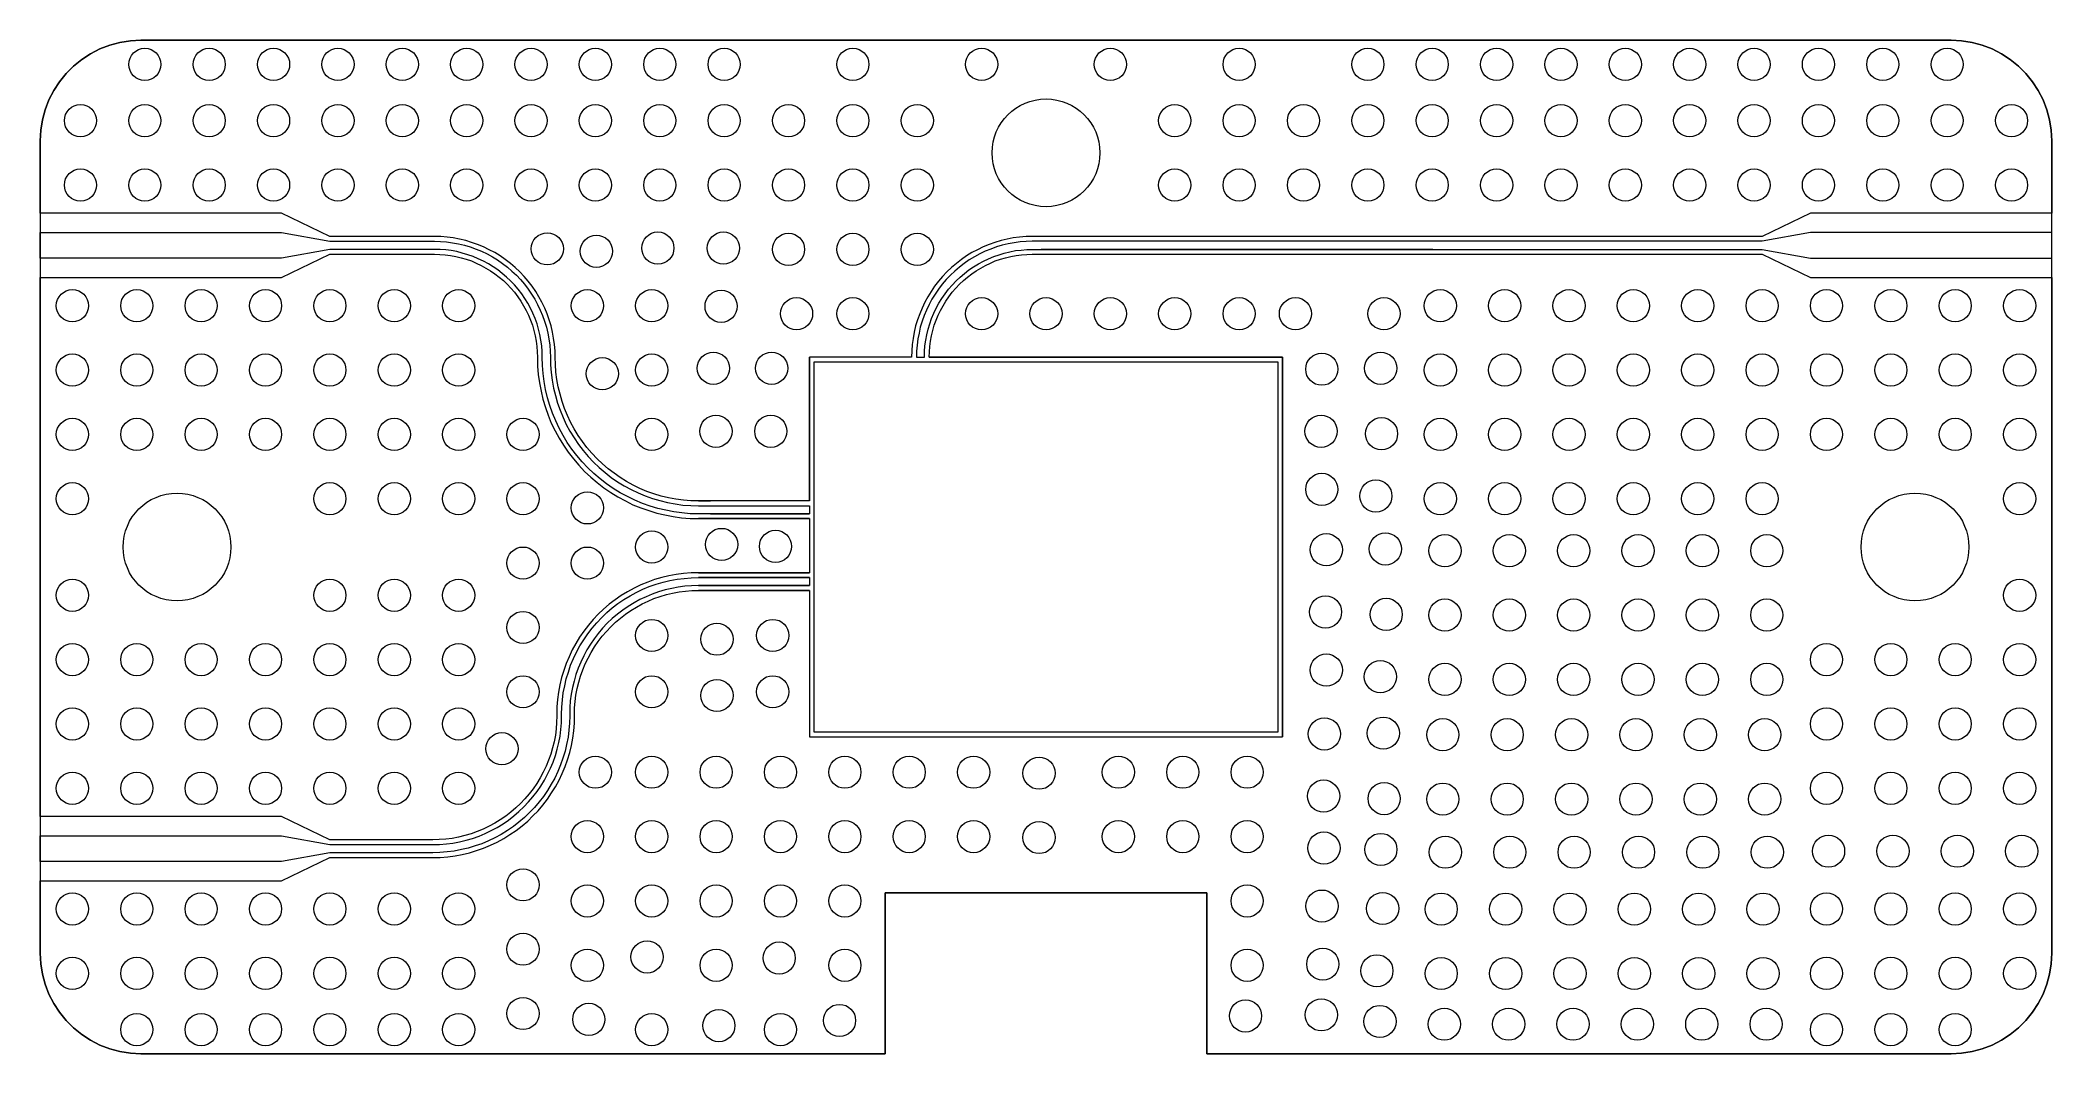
# Model space of a CAD drawing. Extents: x -0.62 to 0.62, y -0.32 to 0.32.
import ezdxf

# ---------------------------------------------------------------- set-up
doc = ezdxf.new("R2010")
doc.units = 0
doc.header["$MEASUREMENT"] = 0
doc.layers.add('1', color=12, linetype='Continuous', lineweight=0, true_color=0xd50000)
for name, color, linetype, lineweight in [('2', 7, 'Continuous', 0), ('3', 7, 'Continuous', 0), ('4', 7, 'Continuous', 0)]:
    doc.layers.add(name, color=color, linetype=linetype, lineweight=lineweight)

msp = doc.modelspace()

# ---------------------------------------------------------------- linework, layer by layer
at = {"layer": '1', "linetype": 'Continuous', "lineweight": 0, "ltscale": 2}
for p, q in [((-0.216, 0.0286), (-0.2084, 0.0286)), ((-0.216, 0.0256), (-0.2083, 0.0256))]:
    msp.add_line(p, q, dxfattribs=at)
at = {"layer": '1', "color": 12, "linetype": 'Continuous', "lineweight": 0, "ltscale": 2, "true_color": 0xd50000, "flags": 128}
for points in [[(-0.5625, 0.315), (0.5625, 0.315), (0.569, 0.3147), (0.5755, 0.3136), (0.5818, 0.3119), (0.5879, 0.3096), (0.5938, 0.3066), (0.5992, 0.3031), (0.6043, 0.2989), (0.6089, 0.2943), (0.6131, 0.2892), (0.6166, 0.2837), (0.6196, 0.2779), (0.6219, 0.2718), (0.6236, 0.2655), (0.6247, 0.259), (0.625, 0.2525), (0.625, 0.2075), (0.475, 0.2075), (0.445, 0.193), (0.2518, 0.193), (0.0686, 0.193), (-0.0017, 0.193), (-0.0085, 0.193), (-0.0124, 0.1929), (-0.0164, 0.1926), (-0.0203, 0.1921), (-0.0241, 0.1914), (-0.0279, 0.1905), (-0.0317, 0.1893), (-0.0354, 0.188), (-0.039, 0.1865), (-0.0426, 0.1848), (-0.046, 0.183), (-0.0494, 0.1809), (-0.0526, 0.1787), (-0.0557, 0.1763), (-0.0587, 0.1737), (-0.0616, 0.171), (-0.0643, 0.1682), (-0.0668, 0.1652), (-0.0692, 0.1621), (-0.0714, 0.1589), (-0.0735, 0.1555), (-0.0753, 0.1521), (-0.077, 0.1485), (-0.0785, 0.1449), (-0.0798, 0.1412), (-0.081, 0.1374), (-0.0819, 0.1336), (-0.0826, 0.1297), (-0.0831, 0.1258), (-0.0834, 0.1219), (-0.0835, 0.118), (-0.147, 0.118), (-0.147, 0.0286), (-0.147, 0.118), (-0.147, 0.0286), (-0.2084, 0.0286), (-0.216, 0.0286), (-0.2207, 0.0287), (-0.2253, 0.0291), (-0.23, 0.0297), (-0.2345, 0.0306), (-0.2391, 0.0317), (-0.2436, 0.033), (-0.248, 0.0346), (-0.2523, 0.0364), (-0.2565, 0.0384), (-0.2606, 0.0407), (-0.2646, 0.0431), (-0.2684, 0.0458), (-0.2721, 0.0486), (-0.2757, 0.0516), (-0.279, 0.0549), (-0.2822, 0.0583), (-0.2853, 0.0618), (-0.2881, 0.0655), (-0.2907, 0.0694), (-0.2932, 0.0734), (-0.2954, 0.0775), (-0.2974, 0.0817), (-0.2992, 0.086), (-0.3007, 0.0904), (-0.302, 0.0949), (-0.3031, 0.0995), (-0.304, 0.1041), (-0.3046, 0.1087), (-0.3049, 0.1134), (-0.305, 0.118), (-0.3051, 0.1219), (-0.3054, 0.1259), (-0.306, 0.1298), (-0.3067, 0.1336), (-0.3076, 0.1374), (-0.3087, 0.1412), (-0.31, 0.1449), (-0.3115, 0.1485), (-0.3132, 0.1521), (-0.3151, 0.1555), (-0.3171, 0.1589), (-0.3194, 0.1621), (-0.3217, 0.1652), (-0.3243, 0.1682), (-0.327, 0.1711), (-0.3299, 0.1738), (-0.3328, 0.1763), (-0.336, 0.1787), (-0.3392, 0.1809), (-0.3425, 0.183), (-0.346, 0.1848), (-0.3495, 0.1865), (-0.3532, 0.188), (-0.3569, 0.1893), (-0.3606, 0.1905), (-0.3644, 0.1914), (-0.3683, 0.1921), (-0.3722, 0.1926), (-0.3761, 0.1929), (-0.38, 0.193), (-0.3935, 0.193), (-0.4142, 0.193), (-0.445, 0.193), (-0.475, 0.2075), (-0.625, 0.2075), (-0.625, 0.2525), (-0.6247, 0.259), (-0.6236, 0.2655), (-0.6219, 0.2718), (-0.6196, 0.2779), (-0.6166, 0.2837), (-0.6131, 0.2892), (-0.6089, 0.2943), (-0.6043, 0.2989), (-0.5992, 0.3031), (-0.5938, 0.3066), (-0.5879, 0.3096), (-0.5818, 0.3119), (-0.5755, 0.3136), (-0.569, 0.3147), (-0.5625, 0.315), (0.5625, 0.315)], [(-0.0725, 0.118), (0.147, 0.118), (-0.0725, 0.118), (-0.0724, 0.1214), (-0.0722, 0.1247), (-0.0717, 0.128), (-0.0711, 0.1313), (-0.0703, 0.1346), (-0.0694, 0.1378), (-0.0683, 0.1409), (-0.067, 0.144), (-0.0655, 0.1471), (-0.0639, 0.15), (-0.0622, 0.1529), (-0.0603, 0.1556), (-0.0583, 0.1583), (-0.0561, 0.1608), (-0.0538, 0.1633), (-0.0513, 0.1656), (-0.0488, 0.1677), (-0.0461, 0.1698), (-0.0434, 0.1717), (-0.0405, 0.1734), (-0.0376, 0.175), (-0.0345, 0.1765), (-0.0315, 0.1778), (-0.0283, 0.1789), (-0.0251, 0.1798), (-0.0218, 0.1806), (-0.0185, 0.1812), (-0.0152, 0.1817), (-0.0119, 0.1819), (-0.0085, 0.182), (-0.0049, 0.182), (0.2486, 0.182), (0.445, 0.182), (0.475, 0.1675), (0.625, 0.1675), (0.625, -0.2525), (0.6247, -0.259), (0.6236, -0.2655), (0.6219, -0.2718), (0.6196, -0.2779), (0.6166, -0.2838), (0.6131, -0.2892), (0.6089, -0.2943), (0.6043, -0.2989), (0.5992, -0.3031), (0.5938, -0.3066), (0.5879, -0.3096), (0.5818, -0.3119), (0.5755, -0.3136), (0.569, -0.3147), (0.5625, -0.315), (0.1, -0.315), (0.1, -0.215), (-0.1, -0.215), (-0.1, -0.215), (-0.1, -0.315), (-0.5625, -0.315), (-0.569, -0.3147), (-0.5755, -0.3136), (-0.5818, -0.3119), (-0.5879, -0.3096), (-0.5938, -0.3066), (-0.5992, -0.3031), (-0.6043, -0.2989), (-0.6089, -0.2943), (-0.6131, -0.2892), (-0.6166, -0.2838), (-0.6196, -0.2779), (-0.6219, -0.2718), (-0.6236, -0.2655), (-0.6247, -0.259), (-0.625, -0.2525), (-0.625, -0.2075), (-0.475, -0.2075), (-0.445, -0.193), (-0.381, -0.193), (-0.3764, -0.1929), (-0.3718, -0.1925), (-0.3672, -0.1919), (-0.3627, -0.1911), (-0.3582, -0.19), (-0.3538, -0.1887), (-0.3495, -0.1872), (-0.3452, -0.1854), (-0.341, -0.1834), (-0.337, -0.1812), (-0.3331, -0.1788), (-0.3293, -0.1762), (-0.3256, -0.1734), (-0.3221, -0.1704), (-0.3188, -0.1672), (-0.3156, -0.1639), (-0.3126, -0.1604), (-0.3098, -0.1567), (-0.3072, -0.1529), (-0.3048, -0.149), (-0.3026, -0.145), (-0.3006, -0.1408), (-0.2988, -0.1365), (-0.2973, -0.1322), (-0.296, -0.1278), (-0.2949, -0.1233), (-0.2941, -0.1188), (-0.2935, -0.1142), (-0.2931, -0.1096), (-0.293, -0.105), (-0.293, -0.104), (-0.2929, -0.1), (-0.2926, -0.096), (-0.2921, -0.092), (-0.2913, -0.088), (-0.2904, -0.0841), (-0.2892, -0.0802), (-0.2879, -0.0764), (-0.2863, -0.0727), (-0.2846, -0.069), (-0.2827, -0.0655), (-0.2806, -0.0621), (-0.2783, -0.0587), (-0.2758, -0.0555), (-0.2732, -0.0525), (-0.2704, -0.0496), (-0.2675, -0.0468), (-0.2645, -0.0442), (-0.2613, -0.0417), (-0.2579, -0.0394), (-0.2545, -0.0373), (-0.251, -0.0354), (-0.2473, -0.0337), (-0.2436, -0.0321), (-0.2398, -0.0308), (-0.2359, -0.0296), (-0.232, -0.0287), (-0.228, -0.0279), (-0.224, -0.0274), (-0.22, -0.0271), (-0.216, -0.027), (-0.147, -0.027), (-0.216, -0.027), (-0.147, -0.027), (-0.147, -0.118), (0.147, -0.118), (0.147, 0.118), (0.147, -0.118), (0.147, 0.118)]]:
    msp.add_lwpolyline(points, dxfattribs=at)
for points in [[(-0.625, 0.1955), (-0.475, 0.1955), (-0.445, 0.19), (-0.4142, 0.19), (-0.3927, 0.19), (-0.38, 0.19), (-0.3763, 0.1899), (-0.3725, 0.1896), (-0.3688, 0.1891), (-0.3651, 0.1884), (-0.3614, 0.1876), (-0.3578, 0.1865), (-0.3542, 0.1852), (-0.3507, 0.1838), (-0.3473, 0.1822), (-0.344, 0.1804), (-0.3408, 0.1784), (-0.3377, 0.1763), (-0.3347, 0.174), (-0.3319, 0.1715), (-0.3291, 0.1689), (-0.3265, 0.1662), (-0.3241, 0.1633), (-0.3218, 0.1603), (-0.3197, 0.1572), (-0.3177, 0.154), (-0.3159, 0.1507), (-0.3143, 0.1473), (-0.3128, 0.1438), (-0.3116, 0.1403), (-0.3105, 0.1367), (-0.3096, 0.133), (-0.3089, 0.1293), (-0.3084, 0.1255), (-0.3081, 0.1218), (-0.308, 0.118), (-0.3079, 0.1132), (-0.3075, 0.1084), (-0.3069, 0.1036), (-0.3061, 0.0988), (-0.3049, 0.0941), (-0.3036, 0.0895), (-0.302, 0.085), (-0.3001, 0.0805), (-0.2981, 0.0761), (-0.2958, 0.0719), (-0.2933, 0.0678), (-0.2905, 0.0638), (-0.2876, 0.0599), (-0.2845, 0.0563), (-0.2812, 0.0527), (-0.2777, 0.0494), (-0.274, 0.0463), (-0.2702, 0.0433), (-0.2662, 0.0406), (-0.2621, 0.0381), (-0.2578, 0.0357), (-0.2535, 0.0337), (-0.249, 0.0318), (-0.2445, 0.0302), (-0.2399, 0.0288), (-0.2352, 0.0277), (-0.2304, 0.0268), (-0.2256, 0.0261), (-0.2208, 0.0257), (-0.216, 0.0256), (-0.2083, 0.0256), (-0.147, 0.0256), (-0.147, 0.0206), (-0.216, 0.0206), (-0.2211, 0.0207), (-0.2262, 0.0212), (-0.2312, 0.0218), (-0.2362, 0.0228), (-0.2412, 0.024), (-0.246, 0.0254), (-0.2508, 0.0271), (-0.2555, 0.0291), (-0.2601, 0.0313), (-0.2646, 0.0337), (-0.2689, 0.0364), (-0.2731, 0.0393), (-0.2771, 0.0424), (-0.281, 0.0457), (-0.2847, 0.0492), (-0.2882, 0.0529), (-0.2915, 0.0568), (-0.2946, 0.0608), (-0.2975, 0.065), (-0.3001, 0.0694), (-0.3025, 0.0739), (-0.3047, 0.0785), (-0.3066, 0.0832), (-0.3083, 0.088), (-0.3098, 0.0928), (-0.311, 0.0978), (-0.3119, 0.1028), (-0.3125, 0.1079), (-0.3129, 0.1129), (-0.313, 0.118), (-0.3131, 0.1215), (-0.3134, 0.125), (-0.3139, 0.1285), (-0.3145, 0.132), (-0.3153, 0.1354), (-0.3163, 0.1387), (-0.3175, 0.142), (-0.3188, 0.1453), (-0.3203, 0.1484), (-0.322, 0.1515), (-0.3238, 0.1545), (-0.3258, 0.1574), (-0.328, 0.1602), (-0.3302, 0.1629), (-0.3327, 0.1654), (-0.3352, 0.1678), (-0.3379, 0.1701), (-0.3407, 0.1722), (-0.3435, 0.1742), (-0.3465, 0.176), (-0.3496, 0.1777), (-0.3528, 0.1792), (-0.356, 0.1806), (-0.3593, 0.1817), (-0.3627, 0.1827), (-0.3661, 0.1836), (-0.3696, 0.1842), (-0.373, 0.1847), (-0.3765, 0.1849), (-0.38, 0.185), (-0.3922, 0.185), (-0.4141, 0.185), (-0.4141, 0.185), (-0.445, 0.185), (-0.475, 0.1795), (-0.625, 0.1795), (-0.625, 0.1955)], [(-0.625, 0.1675), (-0.475, 0.1675), (-0.445, 0.182), (-0.4142, 0.182), (-0.4142, 0.182), (-0.392, 0.182), (-0.38, 0.182), (-0.3767, 0.1819), (-0.3733, 0.1817), (-0.37, 0.1812), (-0.3667, 0.1806), (-0.3635, 0.1798), (-0.3603, 0.1789), (-0.3571, 0.1778), (-0.354, 0.1765), (-0.351, 0.175), (-0.348, 0.1734), (-0.3452, 0.1717), (-0.3424, 0.1698), (-0.3398, 0.1678), (-0.3372, 0.1656), (-0.3348, 0.1633), (-0.3325, 0.1608), (-0.3303, 0.1583), (-0.3283, 0.1556), (-0.3264, 0.1529), (-0.3246, 0.15), (-0.323, 0.1471), (-0.3216, 0.1441), (-0.3203, 0.141), (-0.3192, 0.1378), (-0.3182, 0.1346), (-0.3174, 0.1313), (-0.3168, 0.128), (-0.3164, 0.1247), (-0.3161, 0.1214), (-0.316, 0.118), (-0.316, 0.1177), (-0.3159, 0.1125), (-0.3155, 0.1072), (-0.3148, 0.1021), (-0.3138, 0.0969), (-0.3126, 0.0918), (-0.3111, 0.0868), (-0.3094, 0.0819), (-0.3074, 0.077), (-0.3051, 0.0723), (-0.3026, 0.0677), (-0.2999, 0.0632), (-0.2969, 0.0589), (-0.2937, 0.0548), (-0.2903, 0.0508), (-0.2867, 0.047), (-0.2829, 0.0434), (-0.2789, 0.04), (-0.2748, 0.0368), (-0.2705, 0.0338), (-0.266, 0.0311), (-0.2614, 0.0286), (-0.2567, 0.0263), (-0.2518, 0.0243), (-0.2469, 0.0226), (-0.2419, 0.0211), (-0.2368, 0.0199), (-0.2316, 0.0189), (-0.2265, 0.0182), (-0.2212, 0.0178), (-0.216, 0.0177), (-0.2078, 0.0177), (-0.216, 0.0177), (-0.147, 0.0177), (-0.2078, 0.0177), (-0.147, 0.0177), (-0.147, -0.0161), (-0.216, -0.0161), (-0.147, -0.0161), (-0.216, -0.0161), (-0.2206, -0.0161), (-0.2252, -0.0165), (-0.2298, -0.0171), (-0.2343, -0.0179), (-0.2388, -0.019), (-0.2432, -0.0203), (-0.2475, -0.0218), (-0.2518, -0.0236), (-0.256, -0.0256), (-0.26, -0.0278), (-0.2639, -0.0302), (-0.2677, -0.0328), (-0.2714, -0.0356), (-0.2749, -0.0386), (-0.2782, -0.0418), (-0.2814, -0.0451), (-0.2844, -0.0486), (-0.2872, -0.0523), (-0.2898, -0.0561), (-0.2922, -0.06), (-0.2944, -0.064), (-0.2964, -0.0682), (-0.2982, -0.0725), (-0.2997, -0.0768), (-0.301, -0.0812), (-0.3021, -0.0857), (-0.3029, -0.0902), (-0.3035, -0.0948), (-0.3039, -0.0994), (-0.304, -0.104), (-0.304, -0.105), (-0.3041, -0.109), (-0.3044, -0.113), (-0.3049, -0.117), (-0.3057, -0.121), (-0.3066, -0.1249), (-0.3078, -0.1288), (-0.3091, -0.1326), (-0.3107, -0.1363), (-0.3124, -0.14), (-0.3143, -0.1435), (-0.3164, -0.1469), (-0.3187, -0.1503), (-0.3212, -0.1535), (-0.3238, -0.1565), (-0.3266, -0.1594), (-0.3295, -0.1622), (-0.3325, -0.1648), (-0.3357, -0.1673), (-0.3391, -0.1696), (-0.3425, -0.1717), (-0.346, -0.1736), (-0.3497, -0.1753), (-0.3534, -0.1769), (-0.3572, -0.1782), (-0.3611, -0.1794), (-0.365, -0.1803), (-0.369, -0.1811), (-0.373, -0.1816), (-0.377, -0.1819), (-0.381, -0.182), (-0.445, -0.182), (-0.475, -0.1675), (-0.625, -0.1675), (-0.625, 0.1675)]]:
    msp.add_lwpolyline(points, close=True, dxfattribs=at)
at = {"layer": '1', "linetype": 'Continuous', "lineweight": 0, "ltscale": 2, "flags": 128}
for points in [[(0.2404, 0.185), (-0.0029, 0.185), (0.2404, 0.185), (0.445, 0.185), (0.475, 0.1795), (0.625, 0.1795), (0.625, 0.1955), (0.475, 0.1955), (0.445, 0.19), (-0.0018, 0.19), (-0.0085, 0.19), (-0.0123, 0.1899), (-0.016, 0.1896), (-0.0198, 0.1891), (-0.0235, 0.1884), (-0.0272, 0.1876), (-0.0308, 0.1865), (-0.0343, 0.1852), (-0.0378, 0.1838), (-0.0412, 0.1822), (-0.0445, 0.1804), (-0.0477, 0.1784), (-0.0508, 0.1763), (-0.0538, 0.174), (-0.0567, 0.1715), (-0.0594, 0.1689), (-0.062, 0.1662), (-0.0645, 0.1633), (-0.0668, 0.1603), (-0.0689, 0.1572), (-0.0709, 0.154), (-0.0727, 0.1507), (-0.0743, 0.1473), (-0.0757, 0.1438), (-0.077, 0.1403), (-0.0781, 0.1366), (-0.0789, 0.133), (-0.0796, 0.1293), (-0.0801, 0.1255), (-0.0804, 0.1218), (-0.0805, 0.118), (-0.0755, 0.118), (-0.0754, 0.1215), (-0.0752, 0.125), (-0.0747, 0.1285), (-0.0741, 0.1319), (-0.0732, 0.1353), (-0.0722, 0.1387), (-0.0711, 0.142), (-0.0697, 0.1453), (-0.0682, 0.1484), (-0.0665, 0.1515), (-0.0647, 0.1545), (-0.0627, 0.1574), (-0.0606, 0.1602), (-0.0583, 0.1628), (-0.0559, 0.1654), (-0.0534, 0.1678), (-0.0507, 0.1701), (-0.0479, 0.1722), (-0.045, 0.1742), (-0.042, 0.176), (-0.0389, 0.1777), (-0.0358, 0.1792), (-0.0325, 0.1806), (-0.0292, 0.1817), (-0.0259, 0.1827), (-0.0224, 0.1835), (-0.019, 0.1842), (-0.0155, 0.1846), (-0.012, 0.1849), (-0.0085, 0.185), (-0.0029, 0.185)], [(-0.2084, 0.0206), (-0.147, 0.0206), (-0.2084, 0.0206), (-0.216, 0.0206)]]:
    msp.add_lwpolyline(points, dxfattribs=at)
msp.add_lwpolyline([(-0.625, -0.1795), (-0.475, -0.1795), (-0.445, -0.185), (-0.381, -0.185), (-0.3768, -0.1849), (-0.3726, -0.1846), (-0.3685, -0.184), (-0.3644, -0.1833), (-0.3603, -0.1823), (-0.3563, -0.1811), (-0.3523, -0.1797), (-0.3485, -0.1781), (-0.3447, -0.1763), (-0.341, -0.1743), (-0.3374, -0.1721), (-0.334, -0.1697), (-0.3307, -0.1672), (-0.3275, -0.1645), (-0.3244, -0.1616), (-0.3215, -0.1585), (-0.3188, -0.1553), (-0.3163, -0.152), (-0.3139, -0.1486), (-0.3117, -0.145), (-0.3097, -0.1413), (-0.3079, -0.1375), (-0.3063, -0.1337), (-0.3049, -0.1297), (-0.3037, -0.1257), (-0.3027, -0.1216), (-0.302, -0.1175), (-0.3014, -0.1134), (-0.3011, -0.1092), (-0.301, -0.105), (-0.301, -0.104), (-0.3009, -0.0996), (-0.3005, -0.0951), (-0.3, -0.0907), (-0.2991, -0.0863), (-0.2981, -0.082), (-0.2968, -0.0777), (-0.2954, -0.0735), (-0.2937, -0.0694), (-0.2917, -0.0654), (-0.2896, -0.0615), (-0.2873, -0.0577), (-0.2848, -0.054), (-0.2821, -0.0505), (-0.2792, -0.0471), (-0.2761, -0.0439), (-0.2729, -0.0408), (-0.2695, -0.0379), (-0.266, -0.0352), (-0.2623, -0.0327), (-0.2585, -0.0304), (-0.2546, -0.0283), (-0.2506, -0.0263), (-0.2465, -0.0246), (-0.2423, -0.0232), (-0.238, -0.0219), (-0.2337, -0.0209), (-0.2293, -0.02), (-0.2249, -0.0195), (-0.2204, -0.0191), (-0.216, -0.019), (-0.147, -0.019), (-0.216, -0.019), (-0.147, -0.019), (-0.147, -0.024), (-0.216, -0.024), (-0.147, -0.024), (-0.216, -0.024), (-0.2202, -0.0241), (-0.2244, -0.0244), (-0.2285, -0.025), (-0.2326, -0.0257), (-0.2367, -0.0267), (-0.2407, -0.0279), (-0.2447, -0.0293), (-0.2485, -0.0309), (-0.2523, -0.0327), (-0.256, -0.0347), (-0.2596, -0.0369), (-0.263, -0.0393), (-0.2663, -0.0418), (-0.2695, -0.0445), (-0.2726, -0.0474), (-0.2755, -0.0505), (-0.2782, -0.0537), (-0.2807, -0.057), (-0.2831, -0.0604), (-0.2853, -0.064), (-0.2873, -0.0677), (-0.2891, -0.0715), (-0.2907, -0.0753), (-0.2921, -0.0793), (-0.2933, -0.0833), (-0.2943, -0.0874), (-0.295, -0.0915), (-0.2956, -0.0956), (-0.2959, -0.0998), (-0.296, -0.104), (-0.296, -0.105), (-0.2961, -0.1094), (-0.2965, -0.1139), (-0.297, -0.1183), (-0.2979, -0.1227), (-0.2989, -0.127), (-0.3002, -0.1313), (-0.3016, -0.1355), (-0.3033, -0.1396), (-0.3053, -0.1436), (-0.3074, -0.1475), (-0.3097, -0.1513), (-0.3122, -0.155), (-0.3149, -0.1585), (-0.3178, -0.1619), (-0.3209, -0.1651), (-0.3241, -0.1682), (-0.3275, -0.1711), (-0.331, -0.1738), (-0.3347, -0.1763), (-0.3385, -0.1786), (-0.3424, -0.1807), (-0.3464, -0.1827), (-0.3505, -0.1844), (-0.3547, -0.1858), (-0.359, -0.1871), (-0.3633, -0.1881), (-0.3677, -0.189), (-0.3721, -0.1895), (-0.3766, -0.1899), (-0.381, -0.19), (-0.445, -0.19), (-0.475, -0.1955), (-0.625, -0.1955), (-0.625, -0.1795)], close=True, dxfattribs=at)
at = {"layer": '2', "color": 5, "linetype": 'Continuous', "lineweight": 0, "ltscale": 2, "true_color": 0x0000ff}
for centre in [(-0.56, 0.3), (-0.52, 0.3), (-0.48, 0.3), (-0.44, 0.3), (-0.4, 0.3), (-0.36, 0.3), (-0.32, 0.3), (-0.28, 0.3), (-0.24, 0.3), (-0.2, 0.3), (-0.12, 0.3), (-0.04, 0.3), (0.04, 0.3), (0.12, 0.3), (0.2, 0.3), (0.24, 0.3), (0.28, 0.3), (0.32, 0.3), (0.36, 0.3), (0.4, 0.3), (0.44, 0.3), (0.48, 0.3), (0.52, 0.3), (0.56, 0.3), (-0.6, 0.265), (-0.56, 0.265), (-0.52, 0.265), (-0.48, 0.265), (-0.44, 0.265), (-0.4, 0.265), (-0.36, 0.265), (-0.32, 0.265), (-0.28, 0.265), (-0.24, 0.265), (-0.2, 0.265), (-0.16, 0.265), (-0.12, 0.265), (-0.08, 0.265), (0.08, 0.265), (0.12, 0.265), (0.16, 0.265), (0.2, 0.265), (0.24, 0.265), (0.28, 0.265), (0.32, 0.265), (0.36, 0.265), (0.4, 0.265), (0.44, 0.265), (0.48, 0.265), (0.52, 0.265), (0.56, 0.265), (0.6, 0.265), (-0.6, 0.225), (-0.56, 0.225), (-0.52, 0.225), (-0.48, 0.225), (-0.44, 0.225), (-0.4, 0.225), (-0.36, 0.225), (-0.32, 0.225), (-0.28, 0.225), (-0.24, 0.225), (-0.2, 0.225), (-0.16, 0.225), (-0.12, 0.225), (-0.08, 0.225), (0.08, 0.225), (0.12, 0.225), (0.16, 0.225), (0.2, 0.225), (0.24, 0.225), (0.28, 0.225), (0.32, 0.225), (0.36, 0.225), (0.4, 0.225), (0.44, 0.225), (0.48, 0.225), (0.52, 0.225), (0.56, 0.225), (0.6, 0.225), (-0.3099, 0.1853), (-0.2794, 0.1838), (-0.2412, 0.1858), (-0.2005, 0.1858), (-0.16, 0.185), (-0.12, 0.185), (-0.08, 0.185), (-0.605, 0.15), (-0.565, 0.15), (-0.525, 0.15), (-0.485, 0.15), (-0.445, 0.15), (-0.405, 0.15), (-0.365, 0.15), (-0.285, 0.15), (-0.245, 0.15), (-0.2019, 0.1496), (-0.155, 0.145), (-0.12, 0.145), (-0.04, 0.145), (0, 0.145), (0.04, 0.145), (0.08, 0.145), (0.12, 0.145), (0.155, 0.145), (0.21, 0.145), (0.245, 0.15), (0.285, 0.15), (0.325, 0.15), (0.365, 0.15), (0.405, 0.15), (0.445, 0.15), (0.485, 0.15), (0.525, 0.15), (0.565, 0.15), (0.605, 0.15), (-0.605, 0.11), (-0.565, 0.11), (-0.525, 0.11), (-0.485, 0.11), (-0.445, 0.11), (-0.405, 0.11), (-0.365, 0.11), (-0.2757, 0.1077), (-0.245, 0.11), (-0.2067, 0.1111), (-0.1705, 0.1111), (0.1714, 0.1105), (0.208, 0.1111), (0.245, 0.11), (0.285, 0.11), (0.325, 0.11), (0.365, 0.11), (0.405, 0.11), (0.445, 0.11), (0.485, 0.11), (0.525, 0.11), (0.565, 0.11), (0.605, 0.11), (-0.605, 0.07), (-0.565, 0.07), (-0.525, 0.07), (-0.485, 0.07), (-0.445, 0.07), (-0.405, 0.07), (-0.365, 0.07), (-0.325, 0.07), (-0.245, 0.07), (-0.2051, 0.0719), (-0.171, 0.0719), (0.1709, 0.0719), (0.2085, 0.0704), (0.245, 0.07), (0.285, 0.07), (0.325, 0.07), (0.365, 0.07), (0.405, 0.07), (0.445, 0.07), (0.485, 0.07), (0.525, 0.07), (0.565, 0.07), (0.605, 0.07), (-0.605, 0.03), (-0.445, 0.03), (-0.405, 0.03), (-0.365, 0.03), (-0.325, 0.03), (0.1714, 0.0358), (0.205, 0.0317), (0.245, 0.03), (0.285, 0.03), (0.325, 0.03), (0.365, 0.03), (0.405, 0.03), (0.445, 0.03), (0.605, 0.03), (-0.285, 0.0243), (-0.325, -0.01), (-0.285, -0.01), (-0.245, 0), (-0.2016, 0.0016), (-0.1681, 0.0004), (0.1742, -0.0017), (0.2109, -0.0012), (0.2479, -0.0023), (0.2879, -0.0023), (0.3279, -0.0023), (0.3679, -0.0023), (0.4079, -0.0023), (0.4479, -0.0023), (-0.605, -0.03), (-0.445, -0.03), (-0.405, -0.03), (-0.365, -0.03), (0.605, -0.03), (0.1737, -0.0404), (0.2114, -0.0419), (0.2479, -0.0423), (0.2879, -0.0423), (0.3279, -0.0423), (0.3679, -0.0423), (0.4079, -0.0423), (0.4479, -0.0423), (-0.325, -0.05), (-0.245, -0.055), (-0.2045, -0.0573), (-0.1698, -0.055), (-0.605, -0.07), (-0.565, -0.07), (-0.525, -0.07), (-0.485, -0.07), (-0.445, -0.07), (-0.405, -0.07), (-0.365, -0.07), (0.485, -0.07), (0.525, -0.07), (0.565, -0.07), (0.605, -0.07), (0.1742, -0.0765), (0.2078, -0.0806), (0.2479, -0.0823), (0.2879, -0.0823), (0.3279, -0.0823), (0.3679, -0.0823), (0.4079, -0.0823), (0.4479, -0.0823), (-0.325, -0.09), (-0.245, -0.09), (-0.2045, -0.0923), (-0.1698, -0.09), (-0.605, -0.11), (-0.565, -0.11), (-0.525, -0.11), (-0.485, -0.11), (-0.445, -0.11), (-0.405, -0.11), (-0.365, -0.11), (0.485, -0.11), (0.525, -0.11), (0.565, -0.11), (0.605, -0.11), (0.173, -0.1162), (0.2096, -0.1157), (0.2466, -0.1167), (0.2866, -0.1167), (0.3266, -0.1167), (0.3666, -0.1167), (0.4066, -0.1167), (0.4466, -0.1167), (-0.3381, -0.1254), (-0.28, -0.14), (-0.245, -0.14), (-0.205, -0.14), (-0.165, -0.14), (-0.125, -0.14), (-0.085, -0.14), (-0.045, -0.14), (-0.0043, -0.1406), (0.045, -0.14), (0.085, -0.14), (0.125, -0.14), (-0.605, -0.15), (-0.565, -0.15), (-0.525, -0.15), (-0.485, -0.15), (-0.445, -0.15), (-0.405, -0.15), (-0.365, -0.15), (0.1725, -0.1548), (0.2101, -0.1564), (0.2466, -0.1567), (0.2866, -0.1567), (0.3266, -0.1567), (0.3666, -0.1567), (0.4066, -0.1567), (0.4466, -0.1567), (0.485, -0.15), (0.525, -0.15), (0.565, -0.15), (0.605, -0.15), (-0.285, -0.18), (-0.245, -0.18), (-0.205, -0.18), (-0.165, -0.18), (-0.125, -0.18), (-0.085, -0.18), (-0.045, -0.18), (-0.0043, -0.1806), (0.045, -0.18), (0.085, -0.18), (0.125, -0.18), (0.1727, -0.1871), (0.2081, -0.188), (0.2482, -0.1897), (0.2882, -0.1897), (0.3282, -0.1897), (0.3682, -0.1897), (0.4082, -0.1897), (0.4482, -0.1897), (0.4863, -0.1891), (0.5263, -0.1891), (0.5663, -0.1891), (0.6063, -0.1891), (-0.325, -0.21), (-0.285, -0.22), (-0.245, -0.22), (-0.205, -0.22), (-0.165, -0.22), (-0.125, -0.22), (0.125, -0.22), (-0.605, -0.225), (-0.565, -0.225), (-0.525, -0.225), (-0.485, -0.225), (-0.445, -0.225), (-0.405, -0.225), (-0.365, -0.225), (0.1715, -0.2232), (0.2092, -0.2247), (0.2456, -0.2251), (0.2856, -0.2251), (0.3256, -0.2251), (0.3656, -0.2251), (0.4056, -0.2251), (0.4456, -0.2251), (0.485, -0.225), (0.525, -0.225), (0.565, -0.225), (0.605, -0.225), (-0.325, -0.25), (-0.285, -0.26), (-0.2479, -0.2548), (-0.205, -0.26), (-0.1658, -0.2555), (-0.125, -0.26), (0.125, -0.26), (0.172, -0.2593), (-0.605, -0.265), (-0.565, -0.265), (-0.525, -0.265), (-0.485, -0.265), (-0.445, -0.265), (-0.405, -0.265), (-0.365, -0.265), (0.2056, -0.2634), (0.2456, -0.2651), (0.2856, -0.2651), (0.3256, -0.2651), (0.3656, -0.2651), (0.4056, -0.2651), (0.4456, -0.2651), (0.485, -0.265), (0.525, -0.265), (0.565, -0.265), (0.605, -0.265), (-0.325, -0.29), (-0.2841, -0.2936), (-0.2033, -0.2975), (-0.1283, -0.2943), (0.124, -0.2915), (0.1711, -0.2908), (0.2075, -0.2949), (0.2475, -0.2966), (0.2875, -0.2966), (0.3275, -0.2966), (0.3675, -0.2966), (0.4075, -0.2966), (0.4475, -0.2966), (-0.565, -0.3), (-0.525, -0.3), (-0.485, -0.3), (-0.445, -0.3), (-0.405, -0.3), (-0.365, -0.3), (-0.245, -0.3), (-0.165, -0.3), (0.485, -0.3), (0.525, -0.3), (0.565, -0.3)]:
    msp.add_circle(centre, 0.01, dxfattribs=at)
at = {"layer": '2', "color": 172, "linetype": 'Continuous', "lineweight": 0, "ltscale": 2, "true_color": 0x0000d5}
for centre in [(0, 0.245), (-0.54, 0), (0.54, 0)]:
    msp.add_circle(centre, 0.0335, dxfattribs=at)
at = {"layer": '3', "color": 40, "linetype": 'Continuous', "lineweight": 0, "ltscale": 2, "true_color": 0xf2da00, "flags": 128}
msp.add_lwpolyline([(0.144, -0.115), (-0.144, -0.115), (-0.144, 0.115), (0.144, 0.115), (0.144, -0.115)], close=True, dxfattribs=at)
at = {"layer": '4', "color": 254, "linetype": 'Continuous', "lineweight": 0, "ltscale": 2, "true_color": 0xdfdfdf, "flags": 128}
msp.add_lwpolyline([(-0.5755, -0.3136), (-0.569, -0.3147), (-0.5625, -0.315), (-0.1, -0.315), (-0.1, -0.215), (0.1, -0.215), (0.1, -0.315), (0.5625, -0.315), (0.569, -0.3147), (0.5755, -0.3136), (0.5818, -0.3119), (0.5879, -0.3096), (0.5938, -0.3066), (0.5992, -0.3031), (0.6043, -0.2989), (0.6089, -0.2943), (0.6131, -0.2892), (0.6166, -0.2838), (0.6196, -0.2779), (0.6219, -0.2718), (0.6236, -0.2655), (0.6247, -0.259), (0.625, -0.2525), (0.625, 0.2525), (0.6247, 0.259), (0.6236, 0.2655), (0.6219, 0.2718), (0.6196, 0.2779), (0.6166, 0.2837), (0.6131, 0.2892), (0.6089, 0.2943), (0.6043, 0.2989), (0.5992, 0.3031), (0.5938, 0.3066), (0.5879, 0.3096), (0.5818, 0.3119), (0.5755, 0.3136), (0.569, 0.3147), (0.5625, 0.315), (-0.5625, 0.315), (-0.569, 0.3147), (-0.5755, 0.3136), (-0.5818, 0.3119), (-0.5879, 0.3096), (-0.5938, 0.3066), (-0.5992, 0.3031), (-0.6043, 0.2989), (-0.6089, 0.2943), (-0.6131, 0.2892), (-0.6166, 0.2837), (-0.6196, 0.2779), (-0.6219, 0.2718), (-0.6236, 0.2655), (-0.6247, 0.259), (-0.625, 0.2525), (-0.625, -0.2525), (-0.6247, -0.259), (-0.6236, -0.2655), (-0.6219, -0.2718), (-0.6196, -0.2779), (-0.6166, -0.2838), (-0.6131, -0.2892), (-0.6089, -0.2943), (-0.6043, -0.2989), (-0.5992, -0.3031), (-0.5938, -0.3066), (-0.5879, -0.3096), (-0.5818, -0.3119), (-0.5755, -0.3136)], close=True, dxfattribs=at)

doc.saveas('drawing.dxf')
